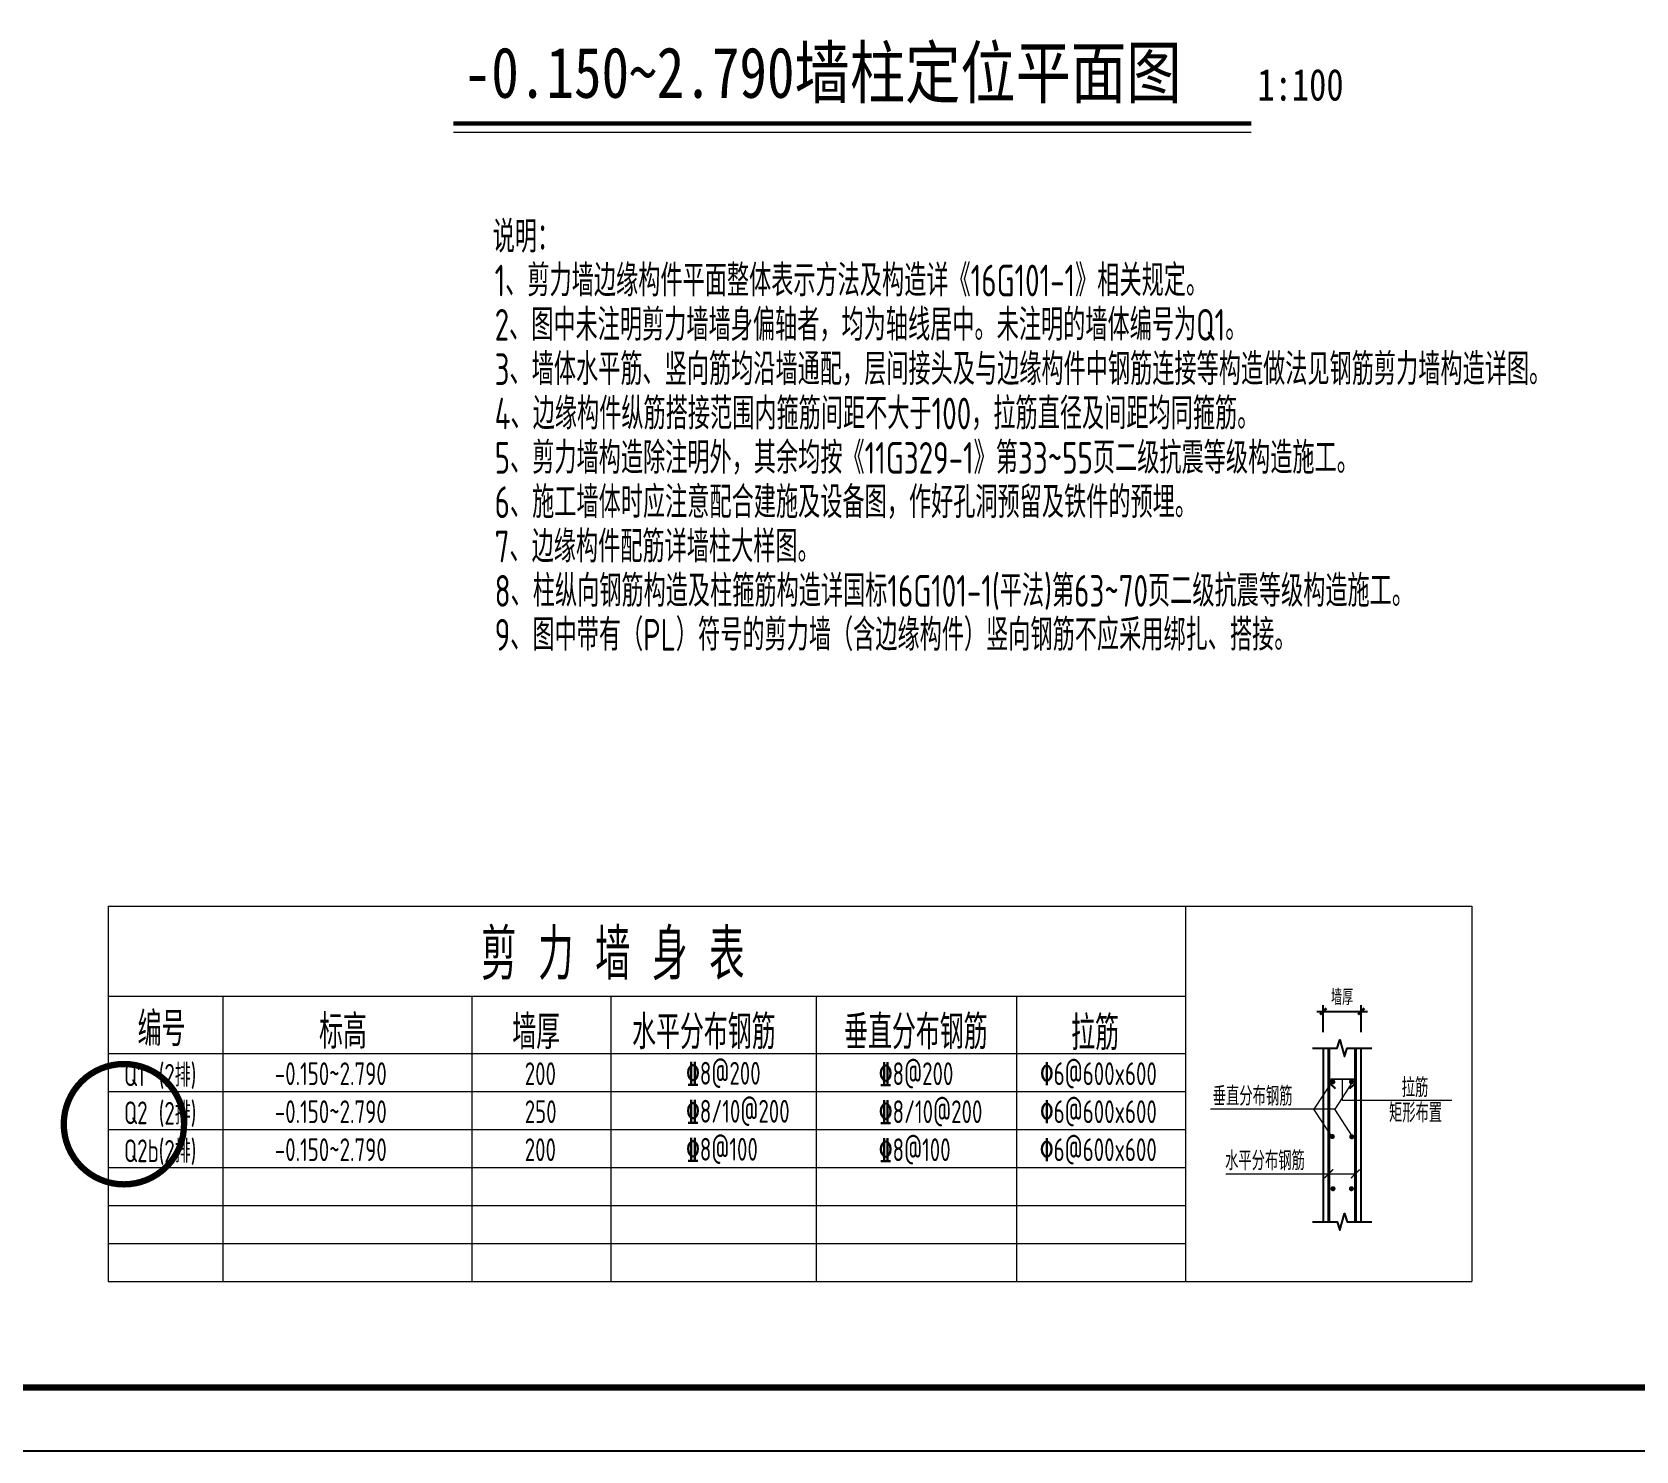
# Model space of a CAD drawing. Extents: x -129922 to 1190196, y -520662 to 139923.
# Drawn here: x 304029 to 329357, y -209217 to -186818 of the extents above; entities that cross this region are included whole.
import ezdxf
from ezdxf.enums import TextEntityAlignment as Align

# ---------------------------------------------------------------- set-up
doc = ezdxf.new("R2010")
doc.units = 0
doc.header["$LTSCALE"] = 1000
doc.header["$MEASUREMENT"] = 0
for name, color, linetype in [('DIM', 3, 'Continuous'), ('DY', 2, 'Continuous'), ('REIN', 1, 'Continuous'), ('THIN', 7, 'Continuous'), ('Y-云图图框', 7, 'Continuous')]:
    doc.layers.add(name, color=color, linetype=linetype)
doc.layers.add('S-通用-TAB', color=7, linetype='Continuous', lineweight=20)
doc.layers.add('S-通用-TEXT', color=7, linetype='Continuous', lineweight=20)
doc.layers.add('Tc', color=60, linetype='Continuous', plot=False)
doc.styles.add('_YT_Name', font='', dxfattribs={"width": 0.8})
doc.styles.add('_YT_Sign_Text', font='ros.shx', dxfattribs={"width": 0.8, "bigfont": 'hztxt.shx'})
doc.styles.get("Standard").update_dxf_attribs({"font": 'gbenor.shx', "bigfont": 'gbcbig.shx'})
doc.styles.add('TSSD_Dimension', font='tssdeng.shx', dxfattribs={"width": 0.7, "bigfont": 'HZTXT.SHX'})
doc.styles.add('TSSD_Rein', font='tssdeng.shx', dxfattribs={"width": 0.7, "bigfont": 'hztxt.shx'})
doc.styles.add('黑体', font='', dxfattribs={"width": 0.8})
doc.styles.get('_YT_Name').set_extended_font_data('SimHei')
doc.styles.get('黑体').set_extended_font_data('SimHei')
doc.dimstyles.new('TSSD_20_100', dxfattribs={"dimtxt": 250, "dimasz": 100, "dimexe": 100, "dimexo": 250, "dimgap": 100, "dimtad": 1, "dimdec": 0, "dimlfac": 0.2, "dimzin": 0, "dimdsep": 46, "dimtxsty": 'TSSD_Dimension', "dimblk": 'ARCHTICK', "dimcen": 0, "dimdle": 100, "dimclrt": 7, "dimadec": 0, "dimazin": 0, "dimtfac": 1, "dimtdec": 0, "dimtix": 1, "dimtmove": 2, "dimatfit": 3, "dimfxl": 0, "dimtolj": 1, "dimtzin": 0, "dimarcsym": 0})

# ---------------------------------------------------------------- blocks, each defined once
blk = doc.blocks.new('ECMCTK_A1_横_单行图名--0')
at = {"color": 4}
blk.add_lwpolyline([(0, 0), (841, 0), (841, 594), (0, 594)], close=True, dxfattribs=at)
at = {"const_width": 1}
blk.add_lwpolyline([(25, 10), (831, 10), (831, 584), (25, 584)], close=True, dxfattribs=at)
at = {"color": 80, "flags": 3}
for tag, height, p in [('YTHQINS', 3, (34.31, 585.5)), ('ECMCKEY', 3, (292.07, 288.23)), ('YTTQINS', 5.62, (848.03, 12.81)), ('YTFRAME', 3, (652.76, 5.84)), ('YTBARCODE_T1', 3, (749.78, 5.95))]:
    blk.add_attdef(tag, text='', height=height, dxfattribs=at).set_placement(p, align=Align.MIDDLE_CENTER)
for tag, height, style, width, p in [('证书编号', 4, '_YT_Sign_Text', 0.8, (708.87, 43.81)), ('审查批准号', 4, '_YT_Sign_Text', 0.8, (761.06, 43.81)), ('工程号', 4, '_YT_Sign_Text', 0.5, (804.08, 44.12)), ('设计单位', 6, '_YT_Name', 0.8, (623.75, 38.6)), ('建设单位', 4, '_YT_Sign_Text', 0.8, (734.96, 36.11)), ('阶段', 4, '_YT_Sign_Text', 0.8, (804.08, 35.81)), ('项目号', 4, '_YT_Sign_Text', 0.5, (822.08, 33.72)), ('项目名称', 4, '_YT_Sign_Text', 0.8, (734.96, 28.11)), ('专业', 4, '_YT_Sign_Text', 0.8, (804.08, 27.31)), ('图纸编号', 4, '_YT_Sign_Text', 0.5, (803.93, 19.36)), ('图纸名称', 4.5, '_YT_Name', 0.8, (735.39, 15.06)), ('出图比例', 4.2, '_YT_Sign_Text', 0.8, (681.82, 11.78)), ('日期', 4, '_YT_Sign_Text', 0.5, (803.88, 12.13)), ('版本号', 4, '_YT_Sign_Text', 0.8, (822.08, 13))]:
    blk.add_attdef(tag, text='', height=height, dxfattribs=dict(style=style, width=width)).set_placement(p, align=Align.CENTER)
at = {"style": '_YT_Sign_Text', "width": 0.8, "flags": 3}
for tag, p, height in [('{审定人}', (605.87, 26.45), 6.24), ('{校对人}', (658.35, 26.53), 6.24), ('[审定人]', (590.95, 27.81), 4.1), ('[校对人]', (642.23, 27.82), 4.1), ('{审核人}', (606.98, 18.44), 6.24), ('{设计人}', (658.48, 18.54), 6.24), ('[审核人]', (591.01, 19.76), 4.1), ('[设计人]', (642.47, 20.21), 4.1), ('[项目负责人]', (590.78, 12.01), 4.1), ('{项目负责人}', (608.28, 10.72), 6.24), ('[专业负责人]', (642.74, 11.77), 4.1), ('{专业负责人}', (658.58, 10.36), 6.24)]:
    blk.add_attdef(tag, p, '', height=height, dxfattribs=at)
at = {"color": 80, "flags": 3}
for tag, p in [('YTBZSIT', (25, 10)), ('EXT_TK_LEFT', (25, 10)), ('YTQRCODE', (551.04, 11.91))]:
    blk.add_attdef(tag, p, '', height=3, dxfattribs=at)
blk = doc.blocks.new('_ArchTick')
at = {"color": 0, "linetype": 'ByBlock', "const_width": 0.4}
blk.add_lwpolyline([(-0.5, -0.5), (0.5, 0.5)], dxfattribs=at)
blk = doc.blocks.new('*D228')
at = {"layer": 'Defpoints', "color": 0, "ltscale": 0.05, "transparency": 16777216}
for p in [(6324115, -1268326), (6323515, -1268904), (6324115, -1268904)]:
    blk.add_point(p, dxfattribs=at)
at = {"layer": 'DIM', "color": 0, "lineweight": -2, "ltscale": 0.05, "transparency": 16777216}
for p, q in [((6323415, -1268326), (6324215, -1268326)), ((6323515, -1268654), (6323515, -1268226)), ((6324115, -1268654), (6324115, -1268226))]:
    blk.add_line(p, q, dxfattribs=at)
at = {"layer": 'DIM', "color": 0, "lineweight": -2, "ltscale": 0.05, "transparency": 16777216, "xscale": 100, "yscale": 100, "zscale": 100, "rotation": 180}
blk.add_blockref('_ArchTick', (6323515, -1268326), dxfattribs=at)
at = {"layer": 'DIM', "color": 0, "lineweight": -2, "ltscale": 0.05, "transparency": 16777216, "xscale": 100, "yscale": 100, "zscale": 100}
blk.add_blockref('_ArchTick', (6324115, -1268326), dxfattribs=at)
at = {"layer": 'DIM', "color": 7, "ltscale": 0.05, "transparency": 16777216, "insert": (6323815, -1268101), "char_height": 250, "attachment_point": 5, "style": 'TSSD_Dimension'}
blk.add_mtext('\\A1;墙厚', dxfattribs=at)
blk = doc.blocks.new('sdfghjgfjghkhjk')
at = {"layer": 'DY'}
for points in [[(6323514.8, -1268903.6), (6323514.8, -1271648.8)], [(6324114.8, -1271648.8), (6324114.8, -1268903.6)]]:
    blk.add_lwpolyline(points, dxfattribs=at)
at = {"layer": 'REIN', "ltscale": 0.5, "const_width": 45}
for points in [[(6323604.8, -1271648.8), (6323604.8, -1268903.6)], [(6324024.8, -1268903.6), (6324024.8, -1271648.8)]]:
    blk.add_lwpolyline(points, dxfattribs=at)
at = {"layer": 'REIN', "ltscale": 0.5, "const_width": 30}
blk.add_lwpolyline([(6323710.9, -1269544), (6323628.8, -1269470, -0.3251144), (6323618.7, -1269422.6, -0.2861772), (6323658.9, -1269395.5), (6323983.5, -1269395.5, -0.3055398), (6324023.7, -1269422.6, -0.3055398), (6324013.7, -1269470), (6323931.6, -1269544)], format="xyb", dxfattribs=at)
at = {"layer": 'REIN', "const_width": 40}
for points in [[(6323648.1, -1269438.2, 1), (6323688.1, -1269438.2, 1)], [(6323943.2, -1269435, 1), (6323983.2, -1269435, 1)], [(6323640, -1270300.5, 1), (6323680, -1270300.5, 1)], [(6323946.4, -1270304.2, 1), (6323986.4, -1270304.2, 1)], [(6323650.6, -1271124.8, 1), (6323690.6, -1271124.8, 1)], [(6323941.5, -1271124.6, 1), (6323981.5, -1271124.6, 1)]]:
    blk.add_lwpolyline(points, format="xyb", close=True, dxfattribs=at)
at = {"layer": 'S-通用-TEXT'}
for p, q in [((6323814.3, -1269395.5), (6323814.3, -1269725.8)), ((6323649.8, -1269438.3), (6323368.5, -1269869.6)), ((6323979.8, -1269438.3), (6323698.5, -1269869.6)), ((6323698.5, -1269869.6), (6321736.7, -1269869.6)), ((6323649.8, -1270300.9), (6323368.5, -1269869.6)), ((6323979.8, -1270300.9), (6323698.5, -1269869.6)), ((6323814.3, -1269725.8), (6325547.4, -1269725.8)), ((6321979.7, -1270889.5), (6324024.8, -1270889.5))]:
    blk.add_line(p, q, dxfattribs=at)
at = {"layer": 'S-通用-TEXT', "const_width": 22.5}
for points in [[(6323535.9, -1270958.4), (6323673.7, -1270820.6)], [(6323955.9, -1270958.4), (6324093.7, -1270820.6)]]:
    blk.add_lwpolyline(points, dxfattribs=at)
at = {"layer": 'THIN'}
for points in [[(6323346.8, -1268903.6), (6323736.8, -1268903.6), (6323778.8, -1268771.6), (6323850.8, -1269035.6), (6323892.8, -1268903.6), (6324282.8, -1268903.6)], [(6323346.8, -1271648.8), (6323736.8, -1271648.8), (6323778.8, -1271780.8), (6323850.8, -1271516.8), (6323892.8, -1271648.8), (6324282.8, -1271648.8)]]:
    blk.add_lwpolyline(points, dxfattribs=at)
at = {"layer": 'S-通用-TEXT', "style": 'TSSD_Rein', "width": 0.7}
for s, p in [('拉筋', (6324965.5, -1269528)), ('垂直分布钢筋', (6322401.6, -1269662.8)), ('矩形布置', (6324975.1, -1269924.9)), ('水平分布钢筋', (6322596.9, -1270682))]:
    blk.add_text(s, height=300, dxfattribs=at).set_placement(p, align=Align.MIDDLE_CENTER)
at = {"layer": 'DIM', "ltscale": 0.05}
dim = blk.add_linear_dim(base=(6324114.8, -1268326.3), p1=(6323514.8, -1268903.6), p2=(6324114.8, -1268903.6), text='墙厚', dimstyle='TSSD_20_100', dxfattribs=at)
dim.commit()
dim.dimension.update_dxf_attribs({"geometry": '*D228', "text_midpoint": (6323814.8, -1268101.3)})

msp = doc.modelspace()

# ---------------------------------------------------------------- linework, layer by layer
at = {"layer": 'S-通用-TAB'}
for p, q in [((305229.9, -200615.9), (305229.9, -206543.8)), ((305229.9, -200615.9), (326766.8, -200615.9)), ((322245.5, -200615.9), (322245.5, -206543.8)), ((326766.8, -200615.9), (326766.8, -206543.8)), ((305229.9, -202039.1), (322245.5, -202039.1)), ((307039.9, -202039.1), (307039.9, -206543.8)), ((310972.2, -202039.1), (310972.2, -206543.8)), ((313168.8, -202039.1), (313168.8, -206543.8)), ((316412.1, -202039.1), (316412.1, -206543.8)), ((319574.5, -202039.1), (319574.5, -206543.8)), ((305230.4, -202943.8), (322245.5, -202943.8)), ((305230.4, -203543.8), (322245.5, -203543.8)), ((305230.4, -204143.8), (322245.5, -204143.8)), ((305230.4, -204743.8), (322245.5, -204743.8)), ((305230.4, -204743.8), (322245.5, -204743.8)), ((305230.4, -205343.8), (322245.5, -205343.8)), ((305230.4, -205943.8), (322245.5, -205943.8)), ((305229.9, -206543.8), (326766.8, -206543.8))]:
    msp.add_line(p, q, dxfattribs=at)
at = {"layer": 'S-通用-TEXT', "const_width": 70}
msp.add_lwpolyline([(310682, -188259.8), (323282.2, -188259.8)], dxfattribs=at)
at = {"layer": 'S-通用-TEXT'}
msp.add_lwpolyline([(310682, -188399.8), (323282.2, -188399.8)], dxfattribs=at)
at = {"layer": 'Tc', "const_width": 100}
msp.add_lwpolyline([(304529.6, -204059.4, 1), (306429.6, -204059.4, 1)], format="xyb", close=True, dxfattribs=at)

# ---------------------------------------------------------------- block references
msp.add_blockref('sdfghjgfjghkhjk', (-5999097.7, 1066046.3))
at = {"layer": 'Y-云图图框', "xscale": 100, "yscale": 100, "zscale": 100}
msp.add_blockref('ECMCTK_A1_横_单行图名--0', (273013.3, -209217.4), dxfattribs=at)

# ---------------------------------------------------------------- texts
at = {"layer": 'S-通用-TEXT'}
for s, height, style, width, p in [('-0.150~2.790墙柱定位平面图', 800, '黑体', 0.8, (310845.3, -187856.4)), ('1:100', 500, '黑体', 0.8, (323380.1, -187899)), ('说明：', 500, 'TSSD_Rein', 0.7, (311303.7, -190299.1)), ('1、剪力墙边缘构件平面整体表示方法及构造详《16G101-1》相关规定。', 500, 'TSSD_Rein', 0.7, (311334.2, -190990.2)), ('2、图中未注明剪力墙墙身偏轴者，均为轴线居中。未注明的墙体编号为Q1。', 500, 'TSSD_Rein', 0.7, (311334.2, -191690.2)), ('3、墙体水平筋、竖向筋均沿墙通配，层间接头及与边缘构件中钢筋连接等构造做法见钢筋剪力墙构造详图。', 500, 'TSSD_Rein', 0.7, (311334.2, -192390.2)), ('4、边缘构件纵筋搭接范围内箍筋间距不大于100，拉筋直径及间距均同箍筋。', 500, 'TSSD_Rein', 0.7, (311334.2, -193090.2)), ('5、剪力墙构造除注明外，其余均按《11G329-1》第33~55页二级抗震等级构造施工。', 500, 'TSSD_Rein', 0.7, (311334.2, -193790.2)), ('6、施工墙体时应注意配合建施及设备图，作好孔洞预留及铁件的预埋。', 500, 'TSSD_Rein', 0.7, (311334.2, -194490.2)), ('7、边缘构件配筋详墙柱大样图。', 500, 'TSSD_Rein', 0.7, (311334.2, -195190.2)), ('8、柱纵向钢筋构造及柱箍筋构造详国标16G101-1(平法)第63~70页二级抗震等级构造施工。', 500, 'TSSD_Rein', 0.7, (311334.2, -195890.2)), ('9、图中带有（PL）符号的剪力墙（含边缘构件）竖向钢筋不应采用绑扎、搭接。', 500, 'TSSD_Rein', 0.7, (311334.2, -196583.2)), ('-0.150~2.790', 360, 'TSSD_Rein', 0.7, (307862.7, -203442.5)), ('(2排)', 360, 'TSSD_Rein', 0.7, (306028.3, -204067.3)), ('-0.150~2.790', 360, 'TSSD_Rein', 0.7, (307862.7, -204042.5)), ('250', 360, 'TSSD_Rein', 0.7, (311808.8, -204042.5)), ('(2排)', 360, 'TSSD_Rein', 0.7, (306028.3, -204667.3)), ('-0.150~2.790', 360, 'TSSD_Rein', 0.7, (307862.7, -204642.5)), ('200', 360, 'TSSD_Rein', 0.7, (311808.8, -204642.5)), ('\x848@100', 360, 'TSSD_Rein', 0.7, (314358.3, -204635.5)), ('\x848@100', 360, 'TSSD_Rein', 0.7, (317402.1, -204642.5)), ('\x826@600x600', 360, 'TSSD_Rein', 0.7, (319944.6, -204642.5))]:
    msp.add_text(s, height=height, dxfattribs=dict(at, style=style, width=width)).set_placement(p)
at = {"layer": 'S-通用-TEXT', "style": 'TSSD_Rein', "width": 0.7}
for s, height, p in [('剪 力 墙 身 表', 800, (311120.3, -201779.9)), ('Q1', 360, (305479.6, -203459.4)), ('(2排)', 360, (306028.3, -203467.3)), ('200', 360, (311808.8, -203442.5)), ('\x848@200', 360, (314358.3, -203435.5)), ('\x848@200', 360, (317402.1, -203442.5)), ('\x826@600x600', 360, (319945.6, -203442.5)), ('\x848/10@200', 360, (314358.3, -204035.5)), ('\x848/10@200', 360, (317402.1, -204042.5)), ('\x826@600x600', 360, (319945.6, -204042.5)), ('Q2', 360, (305479.6, -204059.4)), ('Q2b', 360, (305479.6, -204659.4))]:
    msp.add_text(s, height=height, rotation=360, dxfattribs=at).set_placement(p)
for s, p in [('编号', (306073.7, -202527.2)), ('标高', (308938.6, -202571.4)), ('墙厚', (311989.9, -202578)), ('水平分布钢筋', (314638, -202578)), ('垂直分布钢筋', (317986.2, -202578)), ('拉筋', (320816.3, -202591.3))]:
    msp.add_text(s, height=539.66, rotation=360, dxfattribs=at).set_placement(p, align=Align.MIDDLE)

doc.saveas('drawing.dxf')
